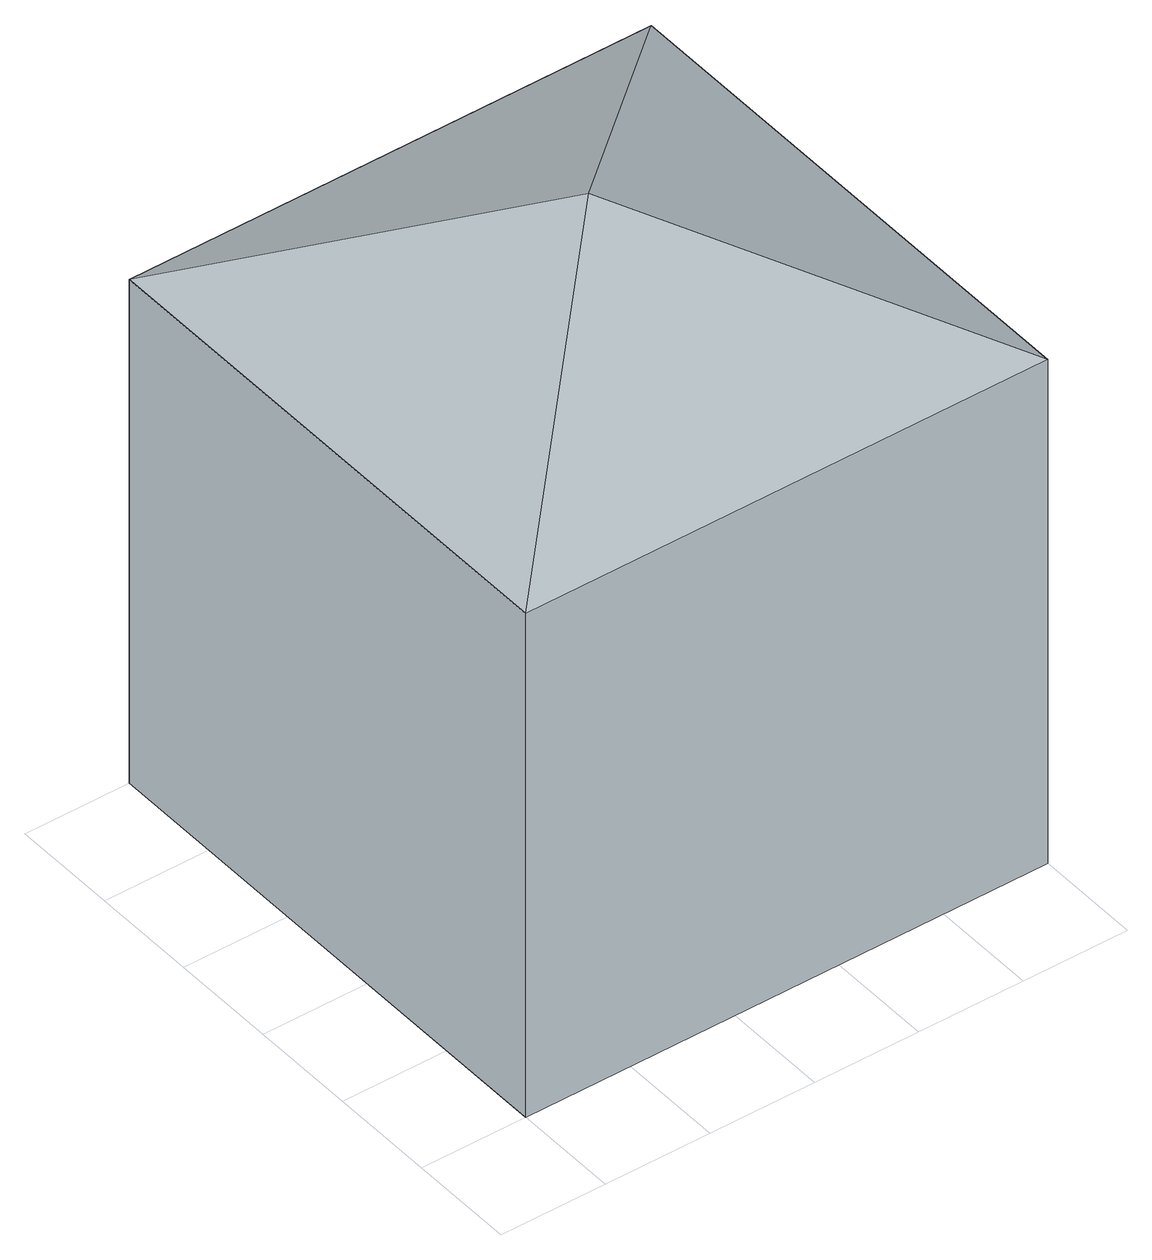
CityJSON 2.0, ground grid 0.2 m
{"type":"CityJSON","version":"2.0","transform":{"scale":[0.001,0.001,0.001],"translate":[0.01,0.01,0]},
"CityObjects":{
"object1":{"type":"GenericCityObject","attributes":{"function":"something"},"geometry":[{"type":"MultiSurface","lod":"1","boundaries":[[[0,1,2,3]],[[4,5,1,0]],[[5,6,2,1]],[[6,7,3,2]],[[7,4,0,3]],[[7,6,5,4]],[[0,1,8]],[[1,2,8]],[[2,3,8]],[[3,0,8]]]}]}
},
"vertices":[
[0,0,1000],[1000,0,1000],[1000,1000,1000],[0,1000,1000],[0,0,0],[1000,0,0],[1000,1000,0],[0,1000,0],[500,500,1250]
]}
